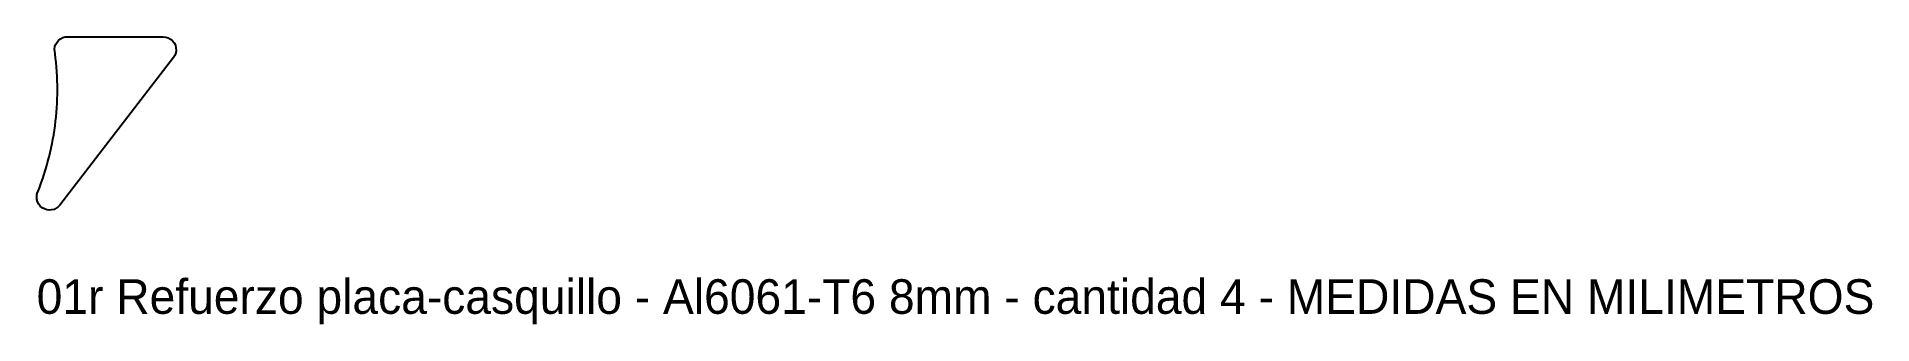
# Model space of a CAD drawing. Header units: millimetres. Extents: x 30 to 242, y -27 to 6.
import ezdxf

# ---------------------------------------------------------------- set-up
doc = ezdxf.new("R2010")
doc.units = ezdxf.units.MM
doc.layers.add('CORTE', color=1, linetype='Continuous')
doc.layers.add('NOTAS', color=3, linetype='Continuous')

msp = doc.modelspace()

# ---------------------------------------------------------------- linework, layer by layer
at = {"layer": 'CORTE'}
msp.add_lwpolyline([(32.24, -13.34), (32.05, -13.55), (31.81, -13.72), (31.56, -13.84), (31.28, -13.91), (30.99, -13.93), (30.71, -13.89), (30.44, -13.79), (30.19, -13.65), (29.97, -13.47), (29.79, -13.24), (29.66, -12.99), (29.58, -12.71), (29.55, -12.43), (29.58, -12.14), (29.66, -11.87), (29.71, -11.75), (29.72, -11.74), (29.9, -11.26), (29.9, -11.25), (30.08, -10.77), (30.08, -10.76), (30.25, -10.28), (30.26, -10.26), (30.42, -9.78), (30.42, -9.77), (30.57, -9.28), (30.58, -9.27), (30.72, -8.78), (30.72, -8.77), (30.86, -8.28), (30.86, -8.26), (30.99, -7.77), (30.99, -7.76), (31.11, -7.26), (31.12, -7.25), (31.23, -6.75), (31.23, -6.74), (31.33, -6.24), (31.34, -6.23), (31.43, -5.73), (31.43, -5.71), (31.52, -5.21), (31.52, -5.2), (31.6, -4.69), (31.61, -4.68), (31.68, -4.18), (31.68, -4.16), (31.74, -3.66), (31.74, -3.65), (31.8, -3.14), (31.8, -3.13), (31.84, -2.62), (31.84, -2.6), (31.88, -2.1), (31.88, -2.08), (31.91, -1.57), (31.91, -1.56), (31.93, -1.05), (31.93, -1.04), (31.95, -0.53), (31.95, -0.52), (31.95, -0.01), (31.95, 0.01), (31.95, 0.52), (31.95, 0.53), (31.93, 1.04), (31.93, 1.05), (31.91, 1.56), (31.91, 1.57), (31.88, 2.08), (31.88, 2.1), (31.84, 2.6), (31.84, 2.62), (31.8, 3.13), (31.8, 3.14), (31.74, 3.65), (31.74, 3.66), (31.68, 4.16), (31.68, 4.18), (31.64, 4.42), (31.63, 4.7), (31.67, 4.98), (31.76, 5.25), (31.91, 5.5), (32.09, 5.71), (32.32, 5.89), (32.57, 6.02), (32.84, 6.1), (33.13, 6.12), (44.2, 6.12), (44.5, 6.09), (44.79, 6), (45.06, 5.86), (45.29, 5.66), (45.47, 5.42), (45.61, 5.15), (45.68, 4.85), (45.7, 4.55), (45.65, 4.25), (45.55, 3.97), (45.39, 3.71), (32.24, -13.34)], close=True, dxfattribs=at)

# ---------------------------------------------------------------- texts
at = {"layer": 'NOTAS'}
msp.add_text('01r Refuerzo placa-casquillo - Al6061-T6 8mm - cantidad 4 - MEDIDAS EN MILIMETROS', height=4, dxfattribs=at).set_placement((29.55, -25.93))

doc.saveas('drawing.dxf')
